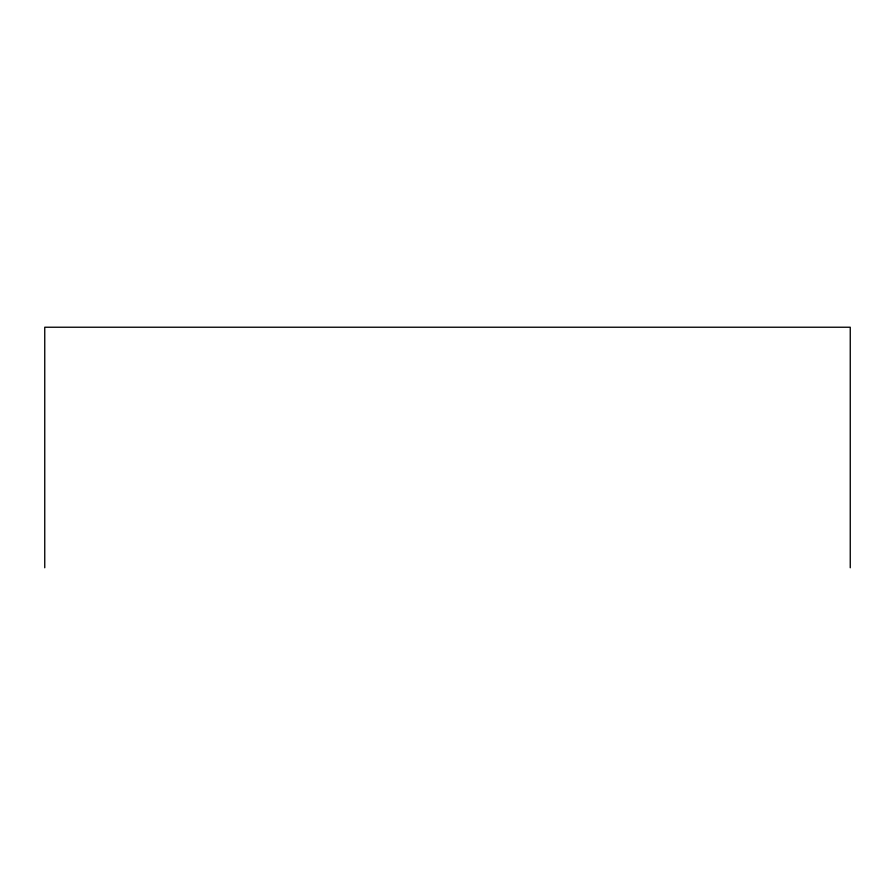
<?xml version="1.0" encoding="UTF-8"?>
<svg xmlns="http://www.w3.org/2000/svg" width="895" height="895" viewBox="0 0 895 895"><rect width="100%" height="100%" fill="white"/><g stroke="black" fill="none" stroke-linecap="round" stroke-linejoin="round"><path stroke-width="1.34" d="M850.25 567.766L850.25 327.234L44.75 327.234L44.75 567.766"/></g></svg>
